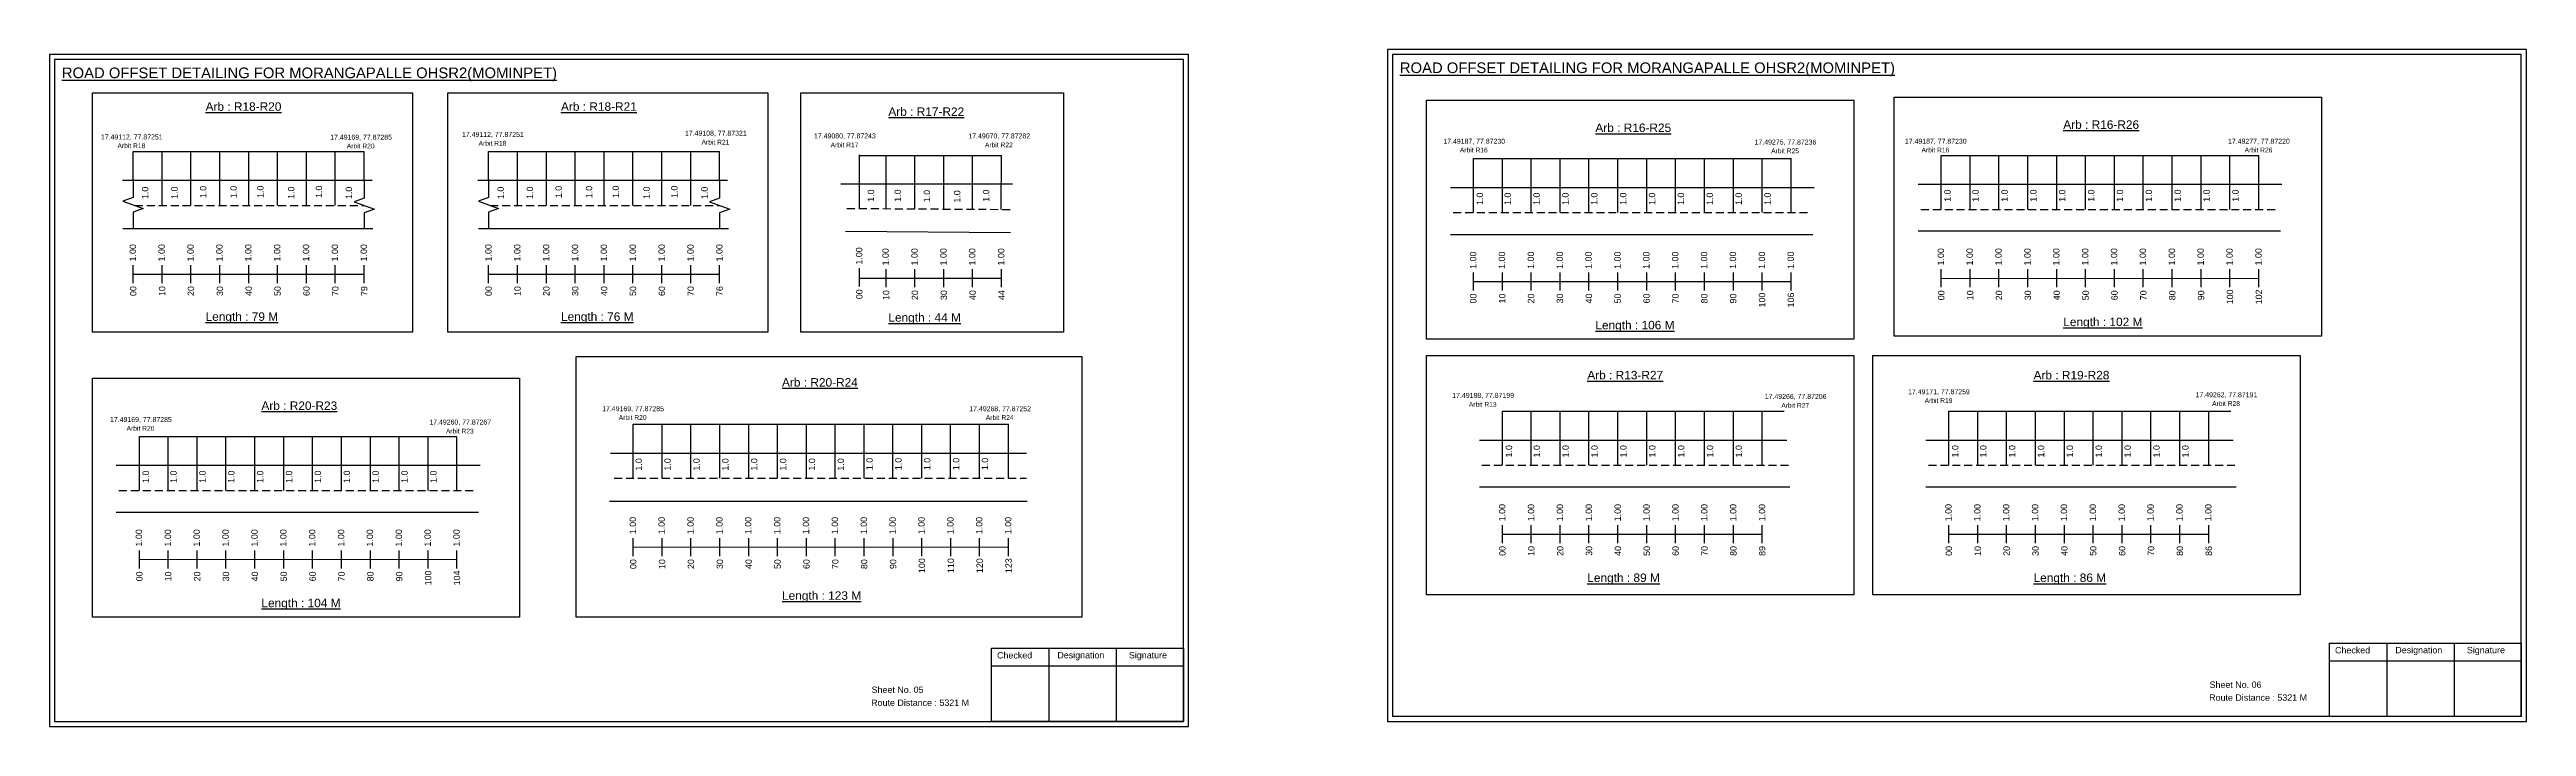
# Model space of a CAD drawing. Header units: inches. Extents: x 857 to 9621, y 2149 to 3662.
# Drawn here: x 7200 to 8367, y 2251 to 2570 of the extents above; entities that cross this region are included whole.
import ezdxf

# ---------------------------------------------------------------- set-up
doc = ezdxf.new("R2010")
doc.units = ezdxf.units.IN
doc.header["$MEASUREMENT"] = 0
doc.linetypes.add('DASHED2', pattern=[0.375, 0.25, -0.125])
for name, color, linetype in [('PDF_Geometry', 7, 'Continuous'), ('PDF_Text', 5, 'Continuous'), ('pipe', 5, 'Continuous')]:
    doc.layers.add(name, color=color, linetype=linetype)
doc.styles.add('PDF Arial', font='arial.ttf')
doc.styles.get("Standard").update_dxf_attribs({"font": 'arial.ttf'})

msp = doc.modelspace()

# ---------------------------------------------------------------- linework, layer by layer
at = {"color": 5}
for p, q in [((7239.4, 2522.1), (7348.2, 2522.1)), ((7406.8, 2522.1), (7515.6, 2522.1)), ((7581.5, 2520.2), (7648.4, 2520.2)), ((8091, 2520.2), (8240.6, 2520.2)), ((7870.7, 2518.7), (8020.3, 2518.7)), ((7474.9, 2393.5), (7651.7, 2393.5)), ((7884.3, 2399.6), (8017.1, 2399.6)), ((8094.6, 2399.6), (8227.4, 2399.6)), ((7242.3, 2387.7), (7391.9, 2387.7))]:
    msp.add_line(p, q, dxfattribs=at)
for p, q in [((7239.4, 2508.5), (7239.4, 2522.1)), ((7253, 2496.6), (7253, 2522.1)), ((7266.6, 2496.6), (7266.6, 2522.1)), ((7280.2, 2496.6), (7280.2, 2522.1)), ((7293.8, 2496.6), (7293.8, 2522.1)), ((7307.4, 2496.6), (7307.4, 2522.1)), ((7321, 2496.6), (7321, 2522.1)), ((7334.6, 2496.6), (7334.6, 2522.1)), ((7348.2, 2508.5), (7348.2, 2522.1)), ((7406.8, 2508.5), (7406.8, 2522.1)), ((7420.4, 2496.6), (7420.4, 2522.1)), ((7434, 2496.6), (7434, 2522.1)), ((7447.6, 2496.6), (7447.6, 2522.1)), ((7461.2, 2496.6), (7461.2, 2522.1)), ((7474.8, 2496.6), (7474.8, 2522.1)), ((7488.4, 2496.6), (7488.4, 2522.1)), ((7502, 2496.6), (7502, 2522.1)), ((7515.6, 2508.5), (7515.6, 2522.1)), ((7581.5, 2495), (7581.5, 2520.5)), ((7594, 2495), (7594, 2520.2)), ((7607.6, 2494.9), (7607.6, 2520.2)), ((7621.2, 2495), (7621.2, 2520.2)), ((7634.8, 2494.7), (7634.8, 2520.2)), ((7648.2, 2494.7), (7648.4, 2520.2)), ((8091, 2494.7), (8091, 2520.2)), ((8104.6, 2494.7), (8104.6, 2520.2)), ((8118.2, 2494.7), (8118.2, 2520.2)), ((8131.8, 2494.7), (8131.8, 2520.2)), ((8145.4, 2494.7), (8145.4, 2520.2)), ((8159, 2494.7), (8159, 2520.2)), ((8172.6, 2494.7), (8172.6, 2520.2)), ((8186.2, 2494.7), (8186.2, 2520.2)), ((8199.8, 2494.7), (8199.8, 2520.2)), ((8213.4, 2494.7), (8213.4, 2520.2)), ((8227, 2494.7), (8227, 2520.2)), ((8240.6, 2494.7), (8240.6, 2520.2)), ((7234.4, 2508.5), (7352, 2508.5)), ((7401.8, 2508.5), (7519.4, 2508.5)), ((7870.7, 2493.2), (7870.7, 2518.7)), ((7884.3, 2493.2), (7884.3, 2518.7)), ((7897.9, 2493.2), (7897.9, 2518.7)), ((7911.5, 2493.2), (7911.5, 2518.7)), ((7925.1, 2493.2), (7925.1, 2518.7)), ((7938.7, 2493.2), (7938.7, 2518.7)), ((7952.3, 2493.2), (7952.3, 2518.7)), ((7965.9, 2493.2), (7965.9, 2518.7)), ((7979.5, 2493.2), (7979.5, 2518.7)), ((7993.1, 2493.2), (7993.1, 2518.7)), ((8006.7, 2493.2), (8006.7, 2518.7)), ((8020.3, 2493.2), (8020.3, 2518.7)), ((7653.6, 2506.6), (7572.7, 2506.6)), ((7859.8, 2505), (8031.1, 2505)), ((8080.1, 2506.6), (8251.5, 2506.6)), ((7234.6, 2485.8), (7352.3, 2485.8)), ((7402, 2485.8), (7519.8, 2485.8)), ((7574.9, 2484.4), (7652.6, 2483.9)), ((8030.5, 2482.8), (7859.8, 2482.8)), ((8250.8, 2484.4), (8080.1, 2484.4)), ((7474.9, 2368), (7474.9, 2393.5)), ((7488.5, 2368), (7488.5, 2393.5)), ((7502.1, 2368), (7502.1, 2393.5)), ((7515.7, 2368), (7515.7, 2393.5)), ((7529.3, 2368), (7529.3, 2393.5)), ((7542.9, 2368), (7542.9, 2393.5)), ((7556.5, 2368), (7556.5, 2393.5)), ((7570.1, 2368), (7570.1, 2393.5)), ((7583.7, 2368), (7583.7, 2393.5)), ((7597.2, 2368.1), (7597.2, 2393.7)), ((7610.8, 2368.1), (7610.8, 2393.7)), ((7624.4, 2368.1), (7624.4, 2393.7)), ((7638, 2368.1), (7638, 2393.7)), ((7651.7, 2368), (7651.7, 2393.5)), ((7884.3, 2374.1), (7884.3, 2399.6)), ((7897.9, 2374.1), (7897.9, 2399.6)), ((7911.5, 2374.1), (7911.5, 2399.6)), ((7925.1, 2374.1), (7925.1, 2399.6)), ((7938.7, 2374.1), (7938.7, 2399.6)), ((7952.3, 2374.1), (7952.3, 2399.6)), ((7965.9, 2374.1), (7965.9, 2399.6)), ((7979.5, 2374.1), (7979.5, 2399.6)), ((7993.1, 2374.1), (7993.1, 2399.6)), ((8006.7, 2374.1), (8006.7, 2399.6)), ((8094.6, 2374.1), (8094.6, 2399.6)), ((8108.2, 2374.1), (8108.2, 2399.6)), ((8121.8, 2374.1), (8121.8, 2399.6)), ((8135.4, 2374.1), (8135.4, 2399.6)), ((8149, 2374.1), (8149, 2399.6)), ((8162.6, 2374.1), (8162.6, 2399.6)), ((8176.2, 2374.1), (8176.2, 2399.6)), ((8189.8, 2374.1), (8189.8, 2399.6)), ((8203.4, 2374.1), (8203.4, 2399.6)), ((8217, 2374.1), (8217, 2399.6)), ((7242.3, 2362.2), (7242.3, 2387.7)), ((7255.9, 2362.2), (7255.9, 2387.7)), ((7269.5, 2362.2), (7269.5, 2387.7)), ((7283.1, 2362.2), (7283.1, 2387.7)), ((7296.7, 2362.2), (7296.7, 2387.7)), ((7310.3, 2362.2), (7310.3, 2387.7)), ((7323.9, 2362.2), (7323.9, 2387.7)), ((7337.5, 2362.2), (7337.5, 2387.7)), ((7351.1, 2362.2), (7351.1, 2387.7)), ((7364.7, 2362.2), (7364.7, 2387.7)), ((7378.3, 2362.2), (7378.3, 2387.7)), ((7391.9, 2362.2), (7391.9, 2387.7)), ((7873.5, 2386), (8018.3, 2386)), ((8083.7, 2386), (8228.5, 2386)), ((7231.4, 2374.1), (7402.8, 2374.1)), ((7464.2, 2379.8), (7660.1, 2379.8)), ((7463.7, 2357.2), (7660.5, 2357.2)), ((8019.7, 2363.8), (7873.5, 2363.8)), ((8229.9, 2363.8), (8083.7, 2363.8)), ((7402.1, 2351.9), (7231.4, 2351.9))]:
    msp.add_line(p, q)
at = {"linetype": 'DASHED2', "ltscale": 15}
for p, q in [((7240.2, 2496.6), (7348.2, 2496.6)), ((7407.6, 2496.6), (7515.6, 2496.6)), ((7575.6, 2495.2), (7653.9, 2494.7)), ((7861.1, 2493.2), (8028.7, 2493.2)), ((8081.4, 2494.7), (8249, 2494.7)), ((7874.7, 2374.1), (8019.1, 2374.1)), ((8085, 2374.1), (8229.4, 2374.1)), ((7232.7, 2362.2), (7400.3, 2362.2)), ((7465.9, 2368), (7660.2, 2368))]:
    msp.add_line(p, q, dxfattribs=at)
at = {"color": 217, "true_color": 0x93278f}
for p, q in [((7239.4, 2459.9), (7239.4, 2468.4)), ((7239.4, 2464.2), (7348.2, 2464.2)), ((7253, 2459.9), (7253, 2468.4)), ((7266.6, 2459.9), (7266.6, 2468.4)), ((7280.2, 2459.9), (7280.2, 2468.4)), ((7293.8, 2459.9), (7293.8, 2468.4)), ((7307.4, 2459.9), (7307.4, 2468.4)), ((7321, 2459.9), (7321, 2468.4)), ((7334.6, 2459.9), (7334.6, 2468.4)), ((7348.2, 2459.9), (7348.2, 2468.4)), ((7406.8, 2459.9), (7406.8, 2468.4)), ((7406.8, 2464.2), (7515.6, 2464.2)), ((7420.4, 2459.9), (7420.4, 2468.4)), ((7434, 2459.9), (7434, 2468.4)), ((7447.6, 2459.9), (7447.6, 2468.4)), ((7461.2, 2459.9), (7461.2, 2468.4)), ((7474.8, 2459.9), (7474.8, 2468.4)), ((7488.4, 2459.9), (7488.4, 2468.4)), ((7502, 2459.9), (7502, 2468.4)), ((7515.6, 2459.9), (7515.6, 2468.4)), ((7581.5, 2458.4), (7581.5, 2467)), ((7581.5, 2462.3), (7648.4, 2462.3)), ((7594, 2458), (7594, 2466.6)), ((7607.6, 2458), (7607.6, 2466.6)), ((7621.2, 2458), (7621.2, 2466.6)), ((7634.8, 2458), (7634.8, 2466.6)), ((7648.4, 2458), (7648.4, 2466.6)), ((7870.7, 2456.5), (7870.7, 2465)), ((7884.3, 2456.5), (7884.3, 2465)), ((7897.9, 2456.5), (7897.9, 2465)), ((7911.5, 2456.5), (7911.5, 2465)), ((7925.1, 2456.5), (7925.1, 2465)), ((7938.7, 2456.5), (7938.7, 2465)), ((7952.3, 2456.5), (7952.3, 2465)), ((7965.9, 2456.5), (7965.9, 2465)), ((7979.5, 2456.5), (7979.5, 2465)), ((7993.1, 2456.5), (7993.1, 2465)), ((8006.7, 2456.5), (8006.7, 2465)), ((8020.3, 2456.5), (8020.3, 2465)), ((8091, 2458), (8091, 2466.5)), ((8091, 2462.2), (8240.6, 2462.3)), ((8104.6, 2458), (8104.6, 2466.5)), ((8118.2, 2458), (8118.2, 2466.5)), ((8131.8, 2458), (8131.8, 2466.5)), ((8145.4, 2458), (8145.4, 2466.5)), ((8159, 2458), (8159, 2466.5)), ((8172.6, 2458), (8172.6, 2466.5)), ((8186.2, 2458), (8186.2, 2466.5)), ((8199.8, 2458), (8199.8, 2466.5)), ((8213.4, 2458), (8213.4, 2466.5)), ((8227, 2458), (8227, 2466.5)), ((8240.6, 2458), (8240.6, 2466.5)), ((7870.7, 2460.7), (8020.3, 2460.8)), ((7884.3, 2337.4), (7884.3, 2345.9)), ((7897.9, 2337.4), (7897.9, 2345.9)), ((7911.5, 2337.4), (7911.5, 2345.9)), ((7925.1, 2337.4), (7925.1, 2345.9)), ((7938.7, 2337.4), (7938.7, 2345.9)), ((7952.3, 2337.4), (7952.3, 2345.9)), ((7965.9, 2337.4), (7965.9, 2345.9)), ((7979.5, 2337.4), (7979.5, 2345.9)), ((7993.1, 2337.4), (7993.1, 2345.9)), ((8006.7, 2337.4), (8006.7, 2345.9)), ((8094.6, 2337.4), (8094.6, 2345.9)), ((8108.2, 2337.4), (8108.2, 2345.9)), ((8121.8, 2337.4), (8121.8, 2345.9)), ((8135.4, 2337.4), (8135.4, 2345.9)), ((8149, 2337.4), (8149, 2345.9)), ((8162.6, 2337.4), (8162.6, 2345.9)), ((8176.2, 2337.4), (8176.2, 2345.9)), ((8189.8, 2337.4), (8189.8, 2345.9)), ((8203.4, 2337.4), (8203.4, 2345.9)), ((8217, 2337.4), (8217, 2345.9)), ((7242.3, 2325.5), (7242.3, 2334)), ((7255.9, 2325.5), (7255.9, 2334)), ((7269.5, 2325.5), (7269.5, 2334)), ((7283.1, 2325.5), (7283.1, 2334)), ((7296.7, 2325.5), (7296.7, 2334)), ((7310.3, 2325.5), (7310.3, 2334)), ((7323.9, 2325.5), (7323.9, 2334)), ((7337.5, 2325.5), (7337.5, 2334)), ((7351.1, 2325.5), (7351.1, 2334)), ((7364.7, 2325.5), (7364.7, 2334)), ((7378.3, 2325.5), (7378.3, 2334)), ((7391.9, 2325.5), (7391.9, 2334)), ((7474.9, 2331.3), (7474.9, 2339.8)), ((7474.9, 2335.5), (7651.7, 2335.6)), ((7488.5, 2331.3), (7488.5, 2339.8)), ((7502.1, 2331.3), (7502.1, 2339.8)), ((7515.7, 2331.3), (7515.7, 2339.8)), ((7529.3, 2331.3), (7529.3, 2339.8)), ((7542.9, 2331.3), (7542.9, 2339.8)), ((7556.5, 2331.3), (7556.5, 2339.8)), ((7570.1, 2331.3), (7570.1, 2339.8)), ((7583.7, 2331.3), (7583.7, 2339.8)), ((7597.3, 2331.3), (7597.3, 2339.8)), ((7610.9, 2331.3), (7610.9, 2339.8)), ((7624.5, 2331.3), (7624.5, 2339.8)), ((7638.1, 2331.3), (7638.1, 2339.8)), ((7651.7, 2331.3), (7651.7, 2339.8)), ((7884.3, 2341.7), (8006.7, 2341.7)), ((8094.6, 2341.7), (8217, 2341.7)), ((7242.3, 2329.7), (7391.9, 2329.8))]:
    msp.add_line(p, q, dxfattribs=at)
for points in [[(7220.2, 2549.6), (7371, 2549.6), (7371, 2436.9), (7220.2, 2436.9)], [(7387.6, 2549.6), (7538.4, 2549.6), (7538.4, 2436.9), (7387.6, 2436.9)], [(7553.8, 2549.6), (7677.6, 2549.6), (7677.6, 2436.9), (7553.8, 2436.9)], [(7848.6, 2546.2), (8049.8, 2546.2), (8049.8, 2433.5), (7848.6, 2433.5)], [(8068.9, 2547.7), (8270.1, 2547.7), (8270.1, 2435), (8068.9, 2435)], [(7220.2, 2415.2), (7421.4, 2415.2), (7421.4, 2302.5), (7220.2, 2302.5)], [(7848.6, 2425.8), (8049.8, 2425.8), (8049.8, 2313.1), (7848.6, 2313.1)], [(8058.8, 2425.8), (8260.1, 2425.8), (8260.1, 2313.1), (8058.8, 2313.1)]]:
    msp.add_lwpolyline(points, close=True)
at = {"linetype": 'Continuous'}
for points in [[(7239.4, 2508.8), (7239.4, 2500.3), (7234.6, 2498.6), (7244.1, 2495.1), (7239.4, 2493.4), (7239.4, 2486.1)], [(7348.2, 2508.5), (7348.2, 2500), (7343.5, 2498.3), (7353, 2494.9), (7348.2, 2493.1), (7348.2, 2485.8)], [(7406.8, 2508.8), (7406.8, 2500.3), (7402.1, 2498.6), (7411.5, 2495.1), (7406.8, 2493.4), (7406.8, 2486.1)], [(7515.6, 2508.5), (7515.6, 2500), (7510.9, 2498.3), (7520.4, 2494.9), (7515.6, 2493.1), (7515.6, 2485.8)]]:
    msp.add_lwpolyline(points, dxfattribs=at)
at = {"layer": 'PDF_Geometry'}
for points in [[(7200, 2567.7), (7200, 2251), (7736.5, 2251), (7736.5, 2567.7)], [(7830.2, 2570.1), (7830.2, 2253.4), (8366.7, 2253.4), (8366.7, 2570.1)], [(7832.5, 2567.8), (7832.5, 2255.8), (8364.2, 2255.8), (8364.2, 2567.8)], [(7202.3, 2565.4), (7202.3, 2253.4), (7734.1, 2253.4), (7734.1, 2565.4)]]:
    msp.add_lwpolyline(points, close=True, dxfattribs=at)
at = {"layer": 'PDF_Geometry', "color": 242, "true_color": 0xcc1f26}
for points in [[(7734.1, 2253.3), (7643.7, 2253.3), (7643.7, 2287.9), (7734.1, 2287.9)], [(8364.2, 2255.7), (8273.9, 2255.7), (8273.9, 2290.3), (8364.2, 2290.3)]]:
    msp.add_lwpolyline(points, close=True, dxfattribs=at)
for points in [[(7670.7, 2287.9), (7670.7, 2253.3)], [(7702.4, 2287.9), (7702.4, 2253.3)], [(8300.9, 2290.3), (8300.9, 2255.7)], [(8332.6, 2290.3), (8332.6, 2255.7)], [(7643.7, 2279.5), (7734.1, 2279.5)], [(8273.9, 2282), (8364.2, 2282)]]:
    msp.add_lwpolyline(points, dxfattribs=at)
at = {"layer": 'pipe', "color": 0}
msp.add_lwpolyline([(7448, 2425.4), (7686.3, 2425.4), (7686.3, 2302.5), (7448, 2302.5)], close=True, dxfattribs=at)

# ---------------------------------------------------------------- texts
at = {"color": 242, "true_color": 0xcd2027}
for s, height, p in [('%%UROAD OFFSET DETAILING FOR MORANGAPALLE OHSR2(MOMINPET)', 5, (7205.8, 2556.6)), ('%%UROAD OFFSET DETAILING FOR MORANGAPALLE OHSR2(MOMINPET)', 5, (7836, 2559)), ('%%UArb : R18-R20', 4, (7273.5, 2541.2)), ('%%UArb : R18-R21', 4, (7440.9, 2541.2)), ('%%UArb : R17-R22', 4, (7595.1, 2538.8)), ('%%UArb : R16-R25', 4, (7928.1, 2531.2)), ('%%UArb : R16-R26', 4, (8148.5, 2532.7)), ('%%ULength : 79 M', 4, (7273.5, 2442.2)), ('%%ULength : 76 M', 4, (7440.9, 2442.2)), ('%%ULength : 44 M', 4, (7595.1, 2441.8)), ('%%ULength : 106 M', 4, (7928.1, 2438.2)), ('%%ULength : 102 M', 4, (8148.5, 2439.7)), ('%%UArb : R20-R24', 4, (7545, 2411.2)), ('%%UArb : R13-R27', 4, (7924.3, 2414.6)), ('%%UArb : R19-R28', 4, (8134.5, 2414.6)), ('%%UArb : R20-R23', 4, (7299.8, 2400.2)), ('%%ULength : 89 M', 4, (7924.3, 2319.1)), ('%%ULength : 86 M', 4, (8134.5, 2319.1)), ('%%ULength : 104 M', 4, (7299.8, 2307.2)), ('%%ULength : 123 M', 4, (7545, 2310.7))]:
    msp.add_text(s, height=height, dxfattribs=at).set_placement(p)
at = {"color": 5}
for s, height, p in [('17.49108, 77.87321', 2.34, (7499.3, 2529.5)), ('17.49112, 77.87251', 2.34, (7224.2, 2527.7)), ('Arbit R18', 2.25, (7232, 2523.6)), ('17.49169, 77.87285', 2.34, (7332.2, 2527.6)), ('Arbit R20', 2.25, (7340, 2523.5)), ('17.49112, 77.87251', 2.34, (7394.3, 2528.9)), ('Arbit R18', 2.25, (7402.1, 2524.8)), ('Arbit R21', 2.25, (7507.1, 2525.3)), ('17.49080, 77.87243', 2.34, (7560.1, 2528.2)), ('Arbit R17', 2.25, (7567.9, 2524)), ('17.49070, 77.87282', 2.34, (7632.8, 2528.2)), ('Arbit R22', 2.25, (7640.6, 2524)), ('17.49187, 77.87230', 2.34, (7856.5, 2525.7)), ('Arbit R16', 2.25, (7864.3, 2521.6)), ('17.49275, 77.87236', 2.34, (8003.1, 2525.3)), ('Arbit R25', 2.25, (8010.9, 2521.2)), ('17.49187, 77.87230', 2.34, (8073.9, 2525.7)), ('Arbit R16', 2.25, (8081.7, 2521.6)), ('17.49277, 77.87220', 2.34, (8226.1, 2525.7)), ('Arbit R26', 2.25, (8233.9, 2521.6)), ('17.49188, 77.87199', 2.34, (7860.7, 2405.9)), ('Arbit R13', 2.25, (7868.5, 2401.7)), ('17.49266, 77.87206', 2.34, (8007.9, 2405.4)), ('Arbit R27', 2.25, (8015.7, 2401.2)), ('17.49171, 77.87259', 2.34, (8075.4, 2407.6)), ('Arbit R19', 2.25, (8083.2, 2403.5)), ('17.49262, 77.87191', 2.34, (8210.8, 2406.2)), ('Arbit R28', 2.25, (8218.6, 2402.1)), ('17.49169, 77.87285', 2.34, (7228.5, 2394.5)), ('Arbit R20', 2.25, (7236.3, 2390.4)), ('17.49260, 77.87267', 2.34, (7378.9, 2393.3)), ('17.49169, 77.87285', 2.34, (7460.3, 2399.6)), ('Arbit R20', 2.25, (7468.1, 2395.5)), ('17.49268, 77.87252', 2.34, (7633.2, 2399.6)), ('Arbit R24', 2.25, (7641, 2395.5)), ('Arbit R23', 2.25, (7386.7, 2389.1))]:
    msp.add_text(s, height=height, dxfattribs=at).set_placement(p)
for p in [(7246.5, 2499.6), (7260.3, 2499.7), (7273.9, 2500), (7288.2, 2500), (7300.8, 2500.1), (7315.3, 2499.7), (7328.4, 2500.1), (7342.5, 2499.6), (7414, 2499.6), (7427.7, 2499.7), (7441.3, 2500), (7455.6, 2500), (7468.2, 2500.1), (7482.7, 2499.7), (7495.8, 2500.1), (7510, 2499.6), (7588.4, 2498.3), (7601, 2498.3), (7614.7, 2498.1), (7629, 2497.9), (7642.6, 2498.3), (7875.2, 2496.8), (7888.3, 2496.8), (7901.9, 2496.8), (7915.5, 2496.8), (7929.1, 2496.8), (7942.7, 2496.8), (7956.3, 2496.8), (7969.9, 2496.8), (7983.5, 2496.8), (7997.1, 2496.8), (8010.7, 2496.8), (8095.5, 2498.3), (8108.7, 2498.3), (8122.3, 2498.3), (8135.9, 2498.3), (8149.5, 2498.3), (8163.1, 2498.3), (8176.7, 2498.3), (8190.3, 2498.3), (8203.9, 2498.3), (8217.5, 2498.3), (8231.1, 2498.3), (7888.9, 2377.8), (7902, 2377.8), (7915.6, 2377.8), (7929.2, 2377.8), (7942.8, 2377.8), (7956.4, 2377.8), (7970, 2377.8), (7983.6, 2377.8), (7997.2, 2377.8), (8099.1, 2377.8), (8112.3, 2377.8), (8125.9, 2377.8), (8139.5, 2377.8), (8153.1, 2377.8), (8166.7, 2377.8), (8180.3, 2377.8), (8193.9, 2377.8), (8207.5, 2377.8), (7246.8, 2365.8), (7259.9, 2365.8), (7273.5, 2365.8), (7287.1, 2365.8), (7300.7, 2365.8), (7314.3, 2365.8), (7327.9, 2365.8), (7341.5, 2365.8), (7355.1, 2365.8), (7368.7, 2365.8), (7382.3, 2365.8), (7479, 2371.6), (7492.6, 2371.6), (7506.2, 2371.6), (7519.8, 2371.6), (7533.4, 2371.6), (7547, 2371.6), (7560.6, 2371.6), (7574.2, 2371.6), (7587.7, 2371.8), (7601.3, 2371.8), (7614.9, 2371.8), (7628.5, 2371.8), (7642.1, 2371.8)]:
    msp.add_text('1.0', height=3, rotation=90).set_placement(p)
at = {"color": 217, "true_color": 0x93278f}
for s, p in [('1.00', (7240.7, 2470.2)), ('1.00', (7254.3, 2470.2)), ('1.00', (7267.9, 2470.2)), ('1.00', (7281.5, 2470.2)), ('1.00', (7295.1, 2470.2)), ('1.00', (7308.7, 2470.2)), ('1.00', (7322.3, 2470.2)), ('1.00', (7335.9, 2470.2)), ('1.00', (7349.5, 2470.2)), ('1.00', (7408.2, 2470.2)), ('1.00', (7421.8, 2470.2)), ('1.00', (7435.4, 2470.2)), ('1.00', (7449, 2470.2)), ('1.00', (7462.6, 2470.2)), ('1.00', (7476.2, 2470.2)), ('1.00', (7489.8, 2470.2)), ('1.00', (7503.4, 2470.2)), ('1.00', (7517, 2470.2)), ('1.00', (7582.8, 2468.7)), ('1.00', (7595.3, 2468.3)), ('1.00', (7608.9, 2468.3)), ('1.00', (7622.5, 2468.3)), ('1.00', (7636.1, 2468.3)), ('1.00', (7649.7, 2468.3)), ('1.00', (7872, 2466.7)), ('1.00', (7885.6, 2466.7)), ('1.00', (7899.2, 2466.7)), ('1.00', (7912.8, 2466.7)), ('1.00', (7926.4, 2466.7)), ('1.00', (7940, 2466.7)), ('1.00', (7953.6, 2466.7)), ('1.00', (7967.2, 2466.7)), ('1.00', (7980.8, 2466.7)), ('1.00', (7994.4, 2466.7)), ('1.00', (8008, 2466.7)), ('1.00', (8021.6, 2466.7)), ('1.00', (8092.3, 2468.3)), ('1.00', (8105.9, 2468.3)), ('1.00', (8119.5, 2468.3)), ('1.00', (8133.1, 2468.3)), ('1.00', (8146.7, 2468.3)), ('1.00', (8160.3, 2468.3)), ('1.00', (8173.9, 2468.3)), ('1.00', (8187.5, 2468.3)), ('1.00', (8201.1, 2468.3)), ('1.00', (8214.7, 2468.3)), ('1.00', (8228.3, 2468.3)), ('1.00', (8241.9, 2468.3)), ('00', (7240.9, 2453.9)), ('10', (7254.5, 2453.9)), ('20', (7268.1, 2453.9)), ('30', (7281.7, 2453.9)), ('40', (7295.3, 2453.9)), ('50', (7308.9, 2453.9)), ('60', (7322.5, 2453.9)), ('70', (7336.1, 2453.9)), ('79', (7349.7, 2453.9)), ('00', (7408.3, 2453.9)), ('10', (7421.9, 2453.9)), ('20', (7435.5, 2453.9)), ('30', (7449.1, 2453.9)), ('40', (7462.7, 2453.9)), ('50', (7476.3, 2453.9)), ('60', (7489.9, 2453.9)), ('70', (7503.5, 2453.9)), ('76', (7517.1, 2453.9)), ('00', (7582.9, 2452.4)), ('10', (7595.5, 2452)), ('20', (7609.1, 2452)), ('30', (7622.7, 2452)), ('40', (7636.3, 2452)), ('44', (7649.9, 2452)), ('00', (7872.1, 2450.4)), ('10', (7885.7, 2450.4)), ('20', (7899.3, 2450.4)), ('30', (7912.9, 2450.4)), ('40', (7926.5, 2450.4)), ('50', (7940.1, 2450.4)), ('60', (7953.7, 2450.4)), ('70', (7967.3, 2450.4)), ('80', (7980.9, 2450.4)), ('90', (7994.5, 2450.4)), ('100', (8008.1, 2448.5)), ('106', (8021.7, 2448.5)), ('00', (8092.5, 2451.9)), ('10', (8106.1, 2451.9)), ('20', (8119.7, 2451.9)), ('30', (8133.3, 2451.9)), ('40', (8146.9, 2451.9)), ('50', (8160.5, 2451.9)), ('60', (8174.1, 2451.9)), ('70', (8187.7, 2451.9)), ('80', (8201.3, 2451.9)), ('90', (8214.9, 2451.9)), ('100', (8228.5, 2450)), ('102', (8242.1, 2450)), ('1.00', (7476.2, 2341.6)), ('1.00', (7489.8, 2341.6)), ('1.00', (7503.4, 2341.6)), ('1.00', (7517, 2341.6)), ('1.00', (7530.6, 2341.6)), ('1.00', (7544.2, 2341.6)), ('1.00', (7557.8, 2341.6)), ('1.00', (7571.4, 2341.6)), ('1.00', (7585, 2341.6)), ('1.00', (7598.6, 2341.6)), ('1.00', (7612.2, 2341.6)), ('1.00', (7625.8, 2341.6)), ('1.00', (7639.4, 2341.6)), ('1.00', (7653, 2341.6)), ('1.00', (7885.7, 2347.7)), ('1.00', (7899.3, 2347.7)), ('1.00', (7912.9, 2347.7)), ('1.00', (7926.5, 2347.7)), ('1.00', (7940.1, 2347.7)), ('1.00', (7953.7, 2347.7)), ('1.00', (7967.3, 2347.7)), ('1.00', (7980.9, 2347.7)), ('1.00', (7994.5, 2347.7)), ('1.00', (8008.1, 2347.7)), ('1.00', (8095.9, 2347.7)), ('1.00', (8109.5, 2347.7)), ('1.00', (8123.1, 2347.7)), ('1.00', (8136.7, 2347.7)), ('1.00', (8150.3, 2347.7)), ('1.00', (8163.9, 2347.7)), ('1.00', (8177.5, 2347.7)), ('1.00', (8191.1, 2347.7)), ('1.00', (8204.7, 2347.7)), ('1.00', (8218.3, 2347.7)), ('1.00', (7243.6, 2335.8)), ('1.00', (7257.2, 2335.8)), ('1.00', (7270.8, 2335.8)), ('1.00', (7284.4, 2335.8)), ('1.00', (7298, 2335.8)), ('1.00', (7311.6, 2335.8)), ('1.00', (7325.2, 2335.8)), ('1.00', (7338.8, 2335.8)), ('1.00', (7352.4, 2335.8)), ('1.00', (7366, 2335.8)), ('1.00', (7379.6, 2335.8)), ('1.00', (7393.2, 2335.8)), ('00', (7885.8, 2331.4)), ('10', (7899.4, 2331.4)), ('20', (7913, 2331.4)), ('30', (7926.6, 2331.4)), ('40', (7940.2, 2331.4)), ('50', (7953.8, 2331.4)), ('60', (7967.4, 2331.4)), ('70', (7981, 2331.4)), ('80', (7994.6, 2331.4)), ('89', (8008.2, 2331.4)), ('00', (8096.1, 2331.4)), ('10', (8109.7, 2331.4)), ('20', (8123.3, 2331.4)), ('30', (8136.9, 2331.4)), ('40', (8150.5, 2331.4)), ('50', (8164.1, 2331.4)), ('60', (8177.7, 2331.4)), ('70', (8191.3, 2331.4)), ('80', (8204.9, 2331.4)), ('86', (8218.5, 2331.4)), ('00', (7243.8, 2319.4)), ('10', (7257.4, 2319.4)), ('20', (7271, 2319.4)), ('30', (7284.6, 2319.4)), ('40', (7298.2, 2319.4)), ('50', (7311.8, 2319.4)), ('60', (7325.4, 2319.4)), ('70', (7339, 2319.4)), ('80', (7352.6, 2319.4)), ('90', (7366.2, 2319.4)), ('100', (7379.8, 2317.5)), ('104', (7393.4, 2317.5)), ('00', (7476.4, 2325.2)), ('10', (7490, 2325.2)), ('20', (7503.6, 2325.2)), ('30', (7517.2, 2325.2)), ('40', (7530.8, 2325.2)), ('50', (7544.4, 2325.2)), ('60', (7558, 2325.2)), ('70', (7571.6, 2325.2)), ('80', (7585.2, 2325.2)), ('90', (7598.8, 2325.2)), ('100', (7612.4, 2323.3)), ('110', (7626, 2323.3)), ('120', (7639.6, 2323.3)), ('123', (7653.2, 2323.3))]:
    msp.add_text(s, height=3, rotation=90, dxfattribs=at).set_placement(p)
for s, p in [('Sheet No. 05', (7587.2, 2266.8)), ('Route Distance : 5321 M', (7587, 2260.7)), ('Sheet No. 06', (8217.4, 2269.2)), ('Route Distance : 5321 M', (8217.2, 2263.1))]:
    msp.add_text(s, height=3).set_placement(p)
at = {"layer": 'PDF_Text', "color": 7, "attachment_point": 7, "style": 'PDF Arial'}
for s, insert, char_height in [('Checked', (8276.5, 2285.4), 3), ('Designation', (8304.9, 2284.6), 3.001), ('Signature', (8338.6, 2284.6), 3), ('Checked', (7646.3, 2283), 3), ('Designation', (7674.7, 2282.2), 3.001), ('Signature', (7708.4, 2282.2), 3)]:
    msp.add_mtext(s, dxfattribs=dict(at, insert=insert, char_height=char_height))

doc.saveas('drawing.dxf')
